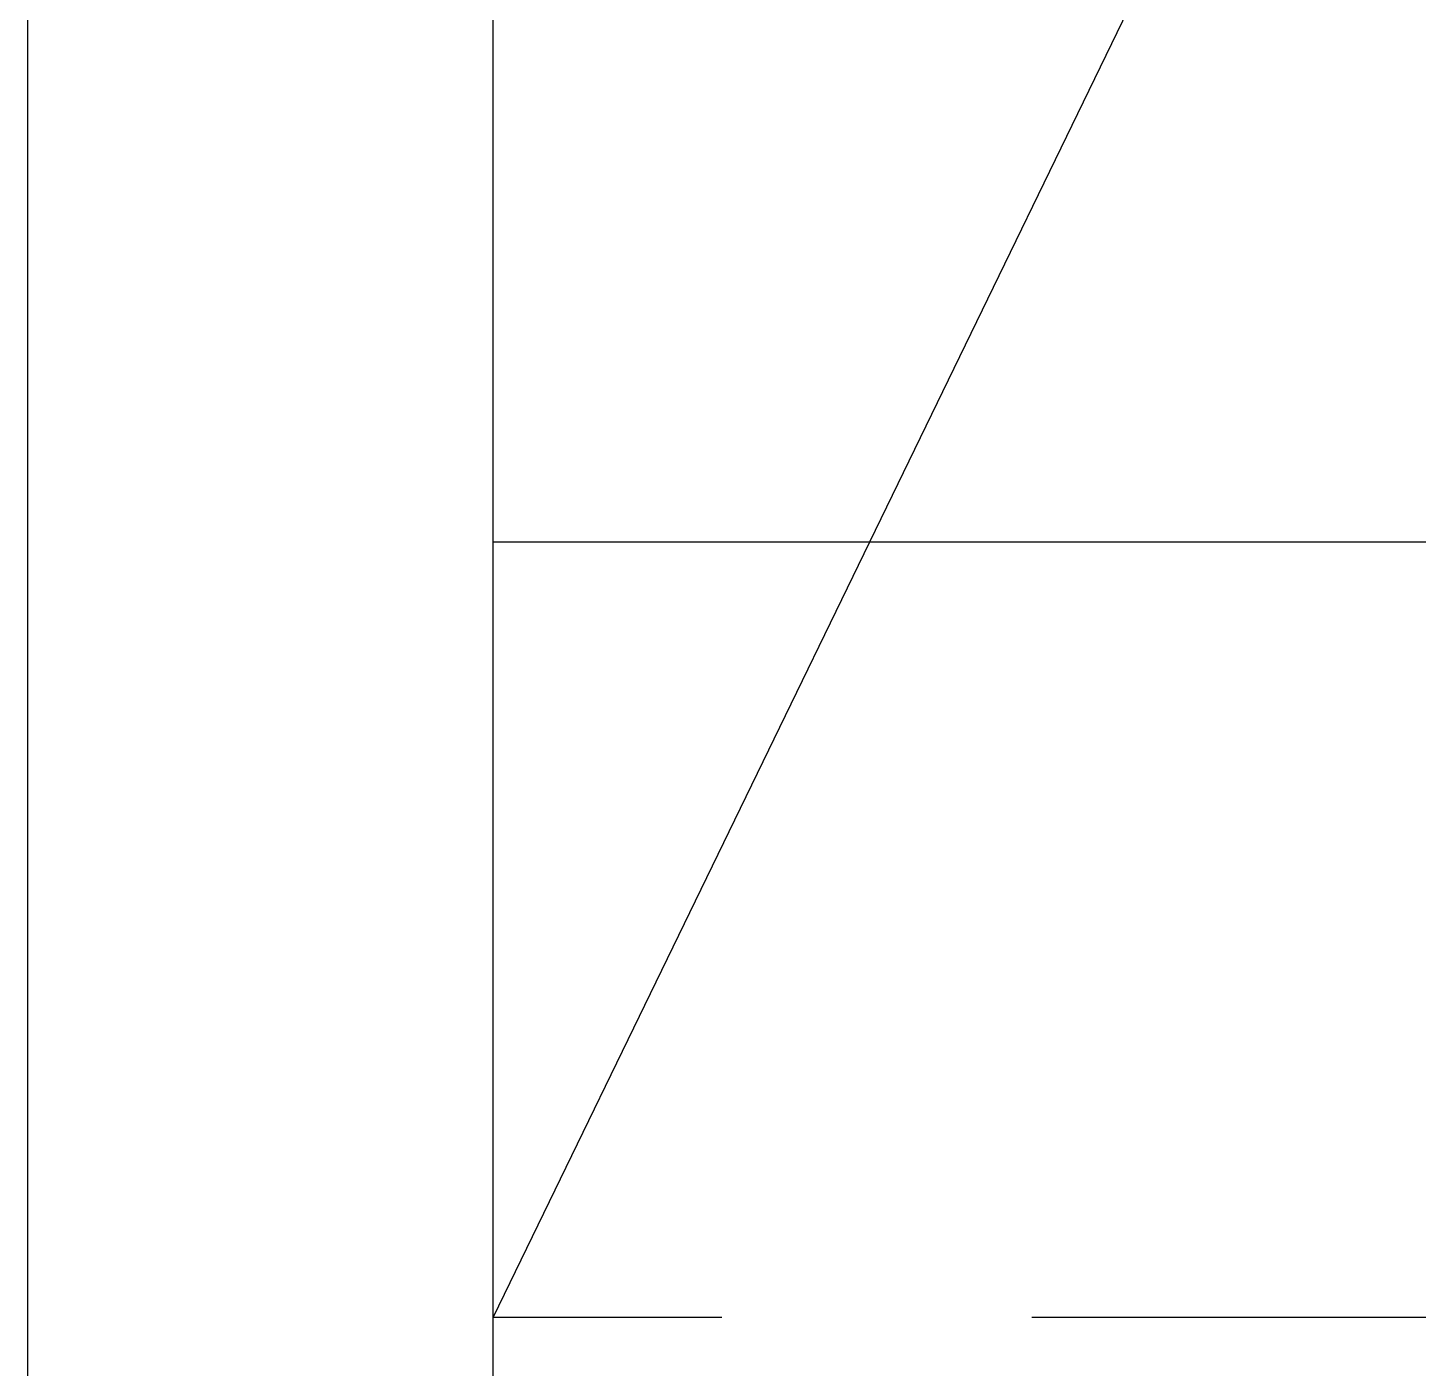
# Model space of a CAD drawing. Header units: millimetres. Extents: x -1292 to 2253, y 326 to 453.
# Drawn here: x 2097.4987 to 2097.947, y 356.4548 to 356.8868 of the extents above; entities that cross this region are included whole.
import ezdxf

# ---------------------------------------------------------------- set-up
doc = ezdxf.new("R2010")
doc.units = ezdxf.units.MM
doc.header["$LTSCALE"] = 0.5
doc.linetypes.add('HIDDEN', pattern=[9.525, 6.35, -3.175])
doc.layers.add('-HIDRO', color=8, linetype='Continuous')

msp = doc.modelspace()

# ---------------------------------------------------------------- linework, layer by layer
at = {"layer": '-HIDRO', "ltscale": 0.05}
for p, q in [((2097.64874, 356.47117), (2098.49874, 358.22117)), ((2097.49874, 355.77117), (2097.49874, 357.52117)), ((2097.64874, 355.92117), (2097.64874, 357.52117)), ((2097.64874, 356.72117), (2098.99874, 356.72117))]:
    msp.add_line(p, q, dxfattribs=at)
at = {"layer": '-HIDRO', "linetype": 'HIDDEN', "ltscale": 0.05}
msp.add_line((2098.49874, 356.47117), (2097.64874, 356.47117), dxfattribs=at)

doc.saveas('drawing.dxf')
